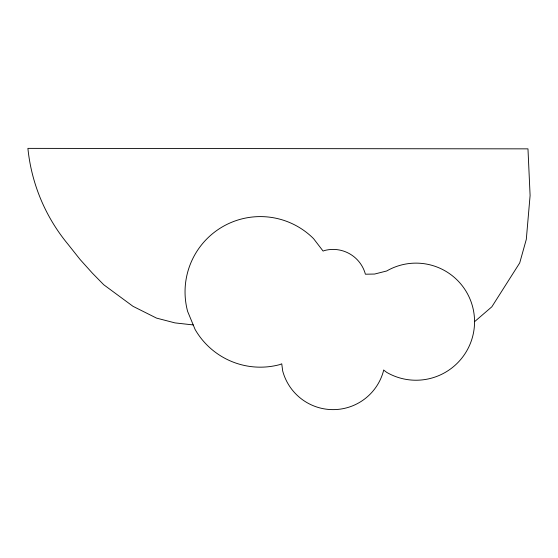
<?xml version="1.0" encoding="UTF-8"?>
<svg xmlns="http://www.w3.org/2000/svg" width="558" height="558" viewBox="0 0 558 558"><rect width="100%" height="100%" fill="white"/><g stroke="black" fill="none" stroke-linecap="round" stroke-linejoin="round"><path stroke-width="0.84" d="M474.558 321.68A58.555 58.555 0 0 0 386.729 270.972L374.599 274.048L365.399 274.208A33.459 33.459 0 0 0 324.421 250.549L323.11 251.093L313.568 238.657A75.281 75.281 0 0 0 187.614 311.371L195.133 329.527A75.281 75.281 0 0 0 279.816 364.604L281.748 363.809L282.69 370.958A52.173 52.173 0 0 0 383.479 370.958L383.604 369.996L386.729 372.388A58.555 58.555 0 0 0 474.558 321.68L491.849 306.802L519.714 262.923L526.306 239.375L530.1 195.488L527.973 148.853L27.9 148.372A178.218 178.218 0 0 0 67.902 244.132L80.122 259.526L92.356 273.127L103.725 284.733L132.985 306.307L156.519 318.102L174.968 322.894L193.228 324.937"/></g></svg>
